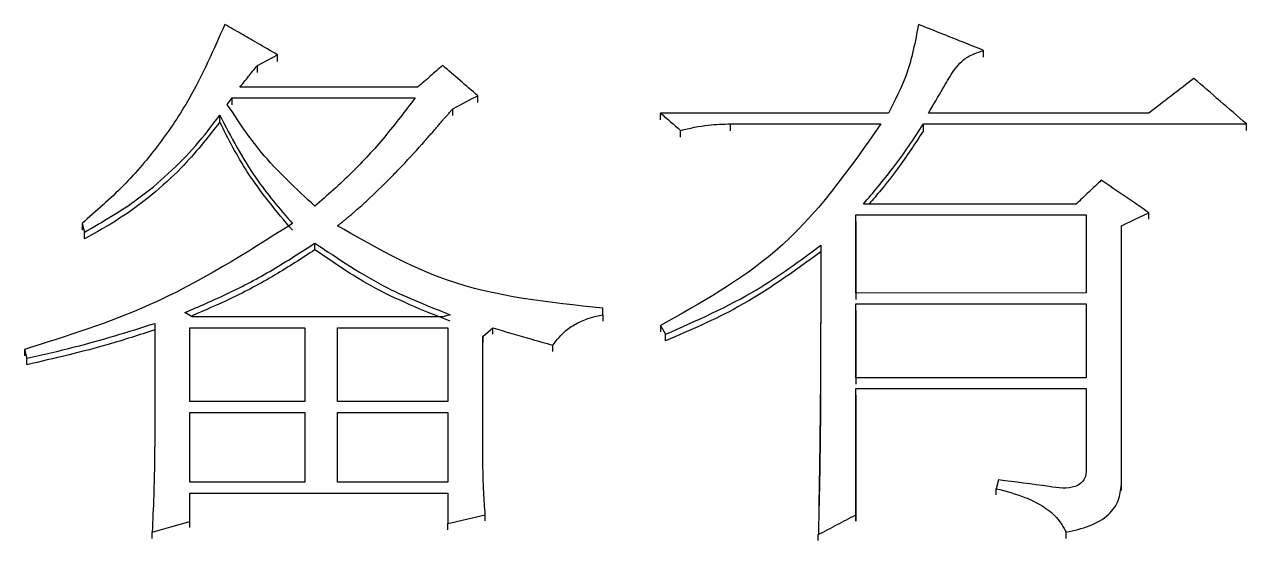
# Model space of a CAD drawing. Header units: millimetres. Extents: x 2687 to 4367, y 1046 to 2234.
# Drawn here: x 3074.71 to 3079.99, y 1996.53 to 1998.76 of the extents above; entities that cross this region are included whole.
import ezdxf

# ---------------------------------------------------------------- set-up
doc = ezdxf.new("R2010")
doc.units = ezdxf.units.MM

msp = doc.modelspace()

# ---------------------------------------------------------------- linework, layer by layer
at = {"color": 7, "linetype": 'Continuous', "lineweight": 25}
for p, q in [((3075.807, 1998.6021), (3075.807, 1998.6318)), ((3078.8576, 1998.6207), (3078.8576, 1998.6504)), ((3075.7205, 1998.5554), (3075.7205, 1998.585)), ((3076.4128, 1998.4916), (3075.6448, 1998.4916)), ((3075.5907, 1998.4168), (3075.6123, 1998.4448)), ((3075.6123, 1998.4448), (3076.402, 1998.4449)), ((3075.6123, 1998.4155), (3075.6123, 1998.4448)), ((3076.6724, 1998.4248), (3076.6724, 1998.4542)), ((3075.5582, 1998.3408), (3075.5582, 1998.3701)), ((3076.5642, 1998.3688), (3076.5642, 1998.3981)), ((3078.4464, 1998.3794), (3077.4621, 1998.3794)), ((3077.4621, 1998.3501), (3077.4621, 1998.3794)), ((3079.5714, 1998.3794), (3078.6195, 1998.3794)), ((3077.5486, 1998.2754), (3077.5486, 1998.3046)), ((3077.7649, 1998.3326), (3078.4139, 1998.3327)), ((3077.7649, 1998.3034), (3077.7649, 1998.3326)), ((3078.5979, 1998.3327), (3079.9933, 1998.3327)), ((3078.5979, 1998.3034), (3078.5979, 1998.3327)), ((3079.9933, 1998.3035), (3079.9933, 1998.3327)), ((3078.3058, 1997.9395), (3079.301, 1997.9395)), ((3078.3058, 1997.6019), (3078.3058, 1997.9395)), ((3078.3058, 1997.9109), (3078.3058, 1997.9395)), ((3079.2577, 1997.9863), (3078.3383, 1997.9863)), ((3079.301, 1997.9395), (3079.301, 1997.602)), ((3079.5714, 1997.9203), (3079.5714, 1997.9489)), ((3074.9633, 1997.902), (3074.9741, 1997.8645)), ((3074.9633, 1997.902), (3074.9633, 1997.8735)), ((3078.3058, 1997.9104), (3078.3058, 1997.5733)), ((3079.4525, 1996.775), (3079.4525, 1997.8926)), ((3079.4525, 1997.8641), (3079.4525, 1997.8926)), ((3074.9741, 1997.8361), (3074.9741, 1997.8645)), ((3079.301, 1997.602), (3078.3058, 1997.6019)), ((3075.4392, 1997.4987), (3075.4068, 1997.5175)), ((3077.2133, 1997.5081), (3077.2133, 1997.5363)), ((3077.2133, 1997.5084), (3077.2133, 1997.5363)), ((3078.3058, 1997.555), (3079.301, 1997.555)), ((3078.3058, 1997.2358), (3078.3058, 1997.555)), ((3078.3058, 1997.5271), (3078.3058, 1997.555)), ((3078.3058, 1997.5265), (3078.3058, 1997.2077)), ((3079.301, 1997.555), (3079.301, 1997.2358)), ((3075.277, 1997.4705), (3075.277, 1996.9443)), ((3076.521, 1997.4987), (3075.4392, 1997.4987)), ((3077.2133, 1997.5081), (3077.2133, 1997.4802)), ((3077.462, 1997.4612), (3077.4837, 1997.4237)), ((3077.462, 1997.4612), (3077.462, 1997.4334)), ((3075.4284, 1997.4518), (3075.926, 1997.4518)), ((3075.4284, 1997.1324), (3075.4284, 1997.4518)), ((3075.4284, 1997.424), (3075.4284, 1997.4518)), ((3075.926, 1997.4518), (3075.926, 1997.1324)), ((3076.0666, 1997.4518), (3076.5426, 1997.4518)), ((3076.0666, 1997.1324), (3076.0666, 1997.4518)), ((3076.0666, 1997.424), (3076.0666, 1997.4518)), ((3076.5426, 1997.4518), (3076.5426, 1997.1324)), ((3076.694, 1997.4142), (3076.7373, 1997.4518)), ((3076.6941, 1996.9255), (3076.694, 1997.4142)), ((3076.694, 1997.4142), (3076.694, 1997.3865)), ((3076.7373, 1997.424), (3076.7373, 1997.4518)), ((3077.4837, 1997.3959), (3077.4837, 1997.4237)), ((3074.7145, 1997.3579), (3074.7253, 1997.3203)), ((3076.9969, 1997.349), (3076.9969, 1997.3767)), ((3074.7253, 1997.2927), (3074.7253, 1997.3203)), ((3079.301, 1997.2358), (3078.3058, 1997.2358)), ((3078.3058, 1997.1888), (3079.301, 1997.1888)), ((3078.3058, 1996.6432), (3078.3058, 1997.1888)), ((3078.3058, 1997.1614), (3078.3058, 1997.1888)), ((3078.3058, 1997.1607), (3078.3058, 1996.6158)), ((3079.301, 1997.1888), (3079.301, 1996.8409)), ((3075.926, 1997.1324), (3075.4284, 1997.1324)), ((3076.5426, 1997.1324), (3076.0666, 1997.1324)), ((3075.4284, 1997.0854), (3075.926, 1997.0854)), ((3075.4284, 1996.7844), (3075.4284, 1997.0854)), ((3075.4284, 1997.0582), (3075.4284, 1997.0854)), ((3075.926, 1997.0854), (3075.926, 1996.7844)), ((3076.0666, 1997.0854), (3076.5426, 1997.0854)), ((3076.0667, 1996.7844), (3076.0666, 1997.0854)), ((3076.0667, 1997.0582), (3076.0666, 1997.0854)), ((3076.5426, 1997.0854), (3076.5426, 1996.7844)), ((3075.926, 1996.7844), (3075.4284, 1996.7844)), ((3076.5426, 1996.7844), (3076.0667, 1996.7844)), ((3078.9224, 1996.7938), (3078.9116, 1996.7561)), ((3079.4525, 1996.7483), (3079.4525, 1996.775)), ((3075.4284, 1996.7373), (3076.5426, 1996.7373)), ((3075.4284, 1996.6149), (3075.4284, 1996.7373)), ((3075.4284, 1996.7106), (3075.4284, 1996.7373)), ((3076.5426, 1996.7373), (3076.5426, 1996.6055)), ((3078.9116, 1996.7295), (3078.9116, 1996.7561)), ((3075.4284, 1996.5884), (3075.4284, 1996.6149)), ((3076.7049, 1996.6166), (3076.7049, 1996.6431)), ((3078.3058, 1996.6166), (3078.3058, 1996.6432)), ((3075.2662, 1996.5414), (3075.2662, 1996.5678)), ((3076.5426, 1996.579), (3076.5426, 1996.6055)), ((3079.2145, 1996.5414), (3079.2145, 1996.5678)), ((3078.1436, 1996.532), (3078.1436, 1996.5584))]:
    msp.add_line(p, q, dxfattribs=at)
at = {"color": 7, "linetype": 'Continuous', "lineweight": 25, "flags": 128}
for points in [[(3075.7205, 1998.585), (3075.7637, 1998.6084), (3075.807, 1998.6318)], [(3076.5642, 1998.3981), (3076.6082, 1998.4209), (3076.6403, 1998.4376), (3076.6724, 1998.4542)], [(3079.4525, 1997.8926), (3079.5119, 1997.9207), (3079.5714, 1997.9489)], [(3075.9693, 1997.7893), (3075.9693, 1997.7962), (3075.9693, 1997.8037), (3075.9693, 1997.8177)], [(3076.5535, 1997.5081), (3076.5372, 1997.5034), (3076.521, 1997.4987)], [(3074.7145, 1997.3579), (3074.7145, 1997.3464), (3074.7145, 1997.338), (3074.7145, 1997.3302)], [(3075.2662, 1996.5678), (3075.3473, 1996.5913), (3075.4284, 1996.6149)], [(3076.5426, 1996.6055), (3076.6237, 1996.6243), (3076.7049, 1996.6431)]]:
    msp.add_lwpolyline(points, dxfattribs=at)
at = {"color": 7, "linetype": 'Continuous', "lineweight": 25}
for points, knots in [([(3075.5798, 1998.7625), (3075.5322, 1998.6539), (3075.4533, 1998.4743), (3075.3001, 1998.2434), (3075.1453, 1998.0613), (3075.0242, 1997.9553), (3074.9633, 1997.902)], [0, 0, 0, 0, 0.33491, 0.554084, 0.775731, 1, 1, 1, 1]), ([(3075.807, 1998.6318), (3075.7782, 1998.6484), (3075.7259, 1998.6785), (3075.6502, 1998.722), (3075.6033, 1998.749), (3075.5798, 1998.7625)], [0, 0, 0, 0, 0.380657, 0.690329, 1, 1, 1, 1]), ([(3078.5762, 1998.7625), (3078.5622, 1998.6882), (3078.5371, 1998.5548), (3078.4742, 1998.4333), (3078.4464, 1998.3794)], [0, 0, 0, 0, 0.556867, 1, 1, 1, 1]), ([(3078.8575, 1998.6505), (3078.8265, 1998.6628), (3078.764, 1998.6877), (3078.6703, 1998.7251), (3078.6075, 1998.7501), (3078.5762, 1998.7626)], [0, 0, 0, 0, 0.331265, 0.665632, 1, 1, 1, 1]), ([(3078.6195, 1998.3794), (3078.6405, 1998.415), (3078.6751, 1998.4736), (3078.7217, 1998.5555), (3078.7745, 1998.6225), (3078.8295, 1998.641), (3078.8575, 1998.6504)], [0, 0, 0, 0, 0.334928, 0.552034, 0.77193, 1, 1, 1, 1]), ([(3075.6448, 1998.4916), (3075.6574, 1998.5072), (3075.6826, 1998.5383), (3075.7079, 1998.5695), (3075.7205, 1998.585)], [0, 0, 0, 0, 0.499997, 1, 1, 1, 1]), ([(3076.521, 1998.5851), (3076.5029, 1998.5695), (3076.4669, 1998.5383), (3076.4308, 1998.5072), (3076.4128, 1998.4916)], [0, 0, 0, 0, 0.500001, 1, 1, 1, 1]), ([(3076.6724, 1998.4542), (3076.6472, 1998.476), (3076.5967, 1998.5196), (3076.5462, 1998.5633), (3076.521, 1998.5851)], [0, 0, 0, 0, 0.5, 1, 1, 1, 1]), ([(3079.7661, 1998.529), (3079.7337, 1998.5041), (3079.6688, 1998.4542), (3079.6039, 1998.4044), (3079.5714, 1998.3794)], [0, 0, 0, 0, 0.500001, 1, 1, 1, 1]), ([(3079.9933, 1998.3327), (3079.9555, 1998.3654), (3079.8797, 1998.4309), (3079.804, 1998.4963), (3079.7661, 1998.529)], [0, 0, 0, 0, 0.5, 1, 1, 1, 1]), ([(3075.9693, 1997.977), (3075.888, 1998.0518), (3075.7438, 1998.1847), (3075.6372, 1998.3463), (3075.5907, 1998.4168)], [0, 0, 0, 0, 0.56355, 1, 1, 1, 1]), ([(3076.402, 1998.4449), (3076.359, 1998.3884), (3076.2735, 1998.276), (3076.13, 1998.1182), (3076.023, 1998.0241), (3075.9693, 1997.977)], [0, 0, 0, 0, 0.334945, 0.666198, 1, 1, 1, 1]), ([(3074.9741, 1997.8645), (3075.0525, 1997.9099), (3075.1811, 1997.9843), (3075.3373, 1998.116), (3075.4571, 1998.2366), (3075.5246, 1998.3257), (3075.5582, 1998.3701)], [0, 0, 0, 0, 0.345122, 0.565624, 0.783909, 1, 1, 1, 1]), ([(3075.5582, 1998.3701), (3075.6066, 1998.2771), (3075.6934, 1998.1102), (3075.8171, 1997.966), (3075.8719, 1997.9021)], [0, 0, 0, 0, 0.556747, 1, 1, 1, 1]), ([(3076.0667, 1997.8926), (3076.069, 1997.8945), (3076.0726, 1997.8974), (3076.0773, 1997.9012), (3076.082, 1997.905), (3076.0868, 1997.9088), (3076.0915, 1997.9127), (3076.095, 1997.9155), (3076.0997, 1997.9194), (3076.1044, 1997.9232), (3076.1091, 1997.9271), (3076.1126, 1997.9299), (3076.1162, 1997.9328), (3076.1208, 1997.9367), (3076.1267, 1997.9416), (3076.1325, 1997.9464), (3076.1406, 1997.9533), (3076.1647, 1997.9741), (3076.223, 1998.0271), (3076.2832, 1998.0867), (3076.3589, 1998.1648), (3076.4017, 1998.2115), (3076.4377, 1998.252), (3076.4457, 1998.2611), (3076.4536, 1998.2701), (3076.4616, 1998.2792), (3076.4675, 1998.286), (3076.4735, 1998.2928), (3076.4814, 1998.3019), (3076.4893, 1998.3109), (3076.4972, 1998.3201), (3076.5031, 1998.3269), (3076.508, 1998.3326), (3076.5119, 1998.3371), (3076.5158, 1998.3417), (3076.5198, 1998.3463), (3076.5237, 1998.3508), (3076.5266, 1998.3543), (3076.5306, 1998.3588), (3076.5345, 1998.3634), (3076.5384, 1998.368), (3076.5413, 1998.3714), (3076.5443, 1998.3748), (3076.5482, 1998.3794), (3076.5521, 1998.384), (3076.556, 1998.3885), (3076.5597, 1998.3929), (3076.5625, 1998.3961), (3076.5642, 1998.3981)], [0, 0, 0, 0, 0.012754, 0.019131, 0.025508, 0.038262, 0.044639, 0.051016, 0.057393, 0.070147, 0.076524, 0.082901, 0.089278, 0.095655, 0.108409, 0.121164, 0.127541, 0.153049, 0.255102, 0.459223, 0.51024, 0.714344, 0.727098, 0.739852, 0.76536, 0.778114, 0.790868, 0.803622, 0.816376, 0.841885, 0.854639, 0.867393, 0.880147, 0.886524, 0.892901, 0.905655, 0.912032, 0.918409, 0.924786, 0.93754, 0.943917, 0.950294, 0.956671, 0.963048, 0.975802, 0.982179, 0.988556, 1, 1, 1, 1]), ([(3077.4621, 1998.3794), (3077.4765, 1998.3669), (3077.5053, 1998.342), (3077.5342, 1998.3171), (3077.5486, 1998.3046)], [0, 0, 0, 0, 0.5, 1, 1, 1, 1]), ([(3075.5582, 1998.3405), (3075.5049, 1998.2726), (3075.4167, 1998.1602), (3075.2668, 1998.0251), (3075.1274, 1997.9214), (3075.0253, 1997.8643), (3074.9741, 1997.8356)], [0, 0, 0, 0, 0.334608, 0.554057, 0.775918, 1, 1, 1, 1]), ([(3075.8719, 1997.8731), (3075.8031, 1997.9549), (3075.6809, 1998.1002), (3075.5955, 1998.2674), (3075.5582, 1998.3405)], [0, 0, 0, 0, 0.563004, 1, 1, 1, 1]), ([(3078.4139, 1998.3327), (3078.2754, 1998.1348), (3078.0243, 1997.7762), (3077.636, 1997.5587), (3077.462, 1997.4612)], [0, 0, 0, 0, 0.551948, 1, 1, 1, 1]), ([(3077.5486, 1998.3046), (3077.5884, 1998.3139), (3077.6595, 1998.3305), (3077.7327, 1998.332), (3077.7649, 1998.3326)], [0, 0, 0, 0, 0.558835, 1, 1, 1, 1]), ([(3078.3383, 1997.9863), (3078.3814, 1998.0372), (3078.4499, 1998.1178), (3078.5341, 1998.2351), (3078.5766, 1998.3001), (3078.5979, 1998.3327)], [0, 0, 0, 0, 0.460317, 0.729933, 1, 1, 1, 1]), ([(3078.5979, 1998.3031), (3078.5613, 1998.2478), (3078.5034, 1998.1601), (3078.4224, 1998.0561), (3078.38, 1998.0064), (3078.3628, 1997.9863)], [0, 0, 0, 0, 0.504974, 0.800306, 1, 1, 1, 1]), ([(3079.3659, 1998.0893), (3079.3479, 1998.0722), (3079.3118, 1998.0378), (3079.2758, 1998.0035), (3079.2577, 1997.9863)], [0, 0, 0, 0, 0.500002, 1, 1, 1, 1]), ([(3079.5714, 1997.9489), (3079.5372, 1997.9723), (3079.4687, 1998.0191), (3079.4002, 1998.0659), (3079.3659, 1998.0893)], [0, 0, 0, 0, 0.499999, 1, 1, 1, 1]), ([(3075.8719, 1997.9021), (3075.671, 1997.7744), (3075.3094, 1997.5446), (3074.8975, 1997.4153), (3074.7145, 1997.3579)], [0, 0, 0, 0, 0.555577, 1, 1, 1, 1]), ([(3077.2133, 1997.5363), (3076.9818, 1997.5602), (3076.572, 1997.6026), (3076.2199, 1997.8047), (3076.0667, 1997.8926)], [0, 0, 0, 0, 0.56492, 1, 1, 1, 1]), ([(3075.4068, 1997.5175), (3075.4697, 1997.5443), (3075.5992, 1997.5995), (3075.7875, 1997.6998), (3075.9086, 1997.7783), (3075.9693, 1997.8176)], [0, 0, 0, 0, 0.320214, 0.659112, 1, 1, 1, 1]), ([(3075.9693, 1997.7888), (3075.9124, 1997.7516), (3075.7953, 1997.6751), (3075.6176, 1997.5805), (3075.4954, 1997.5277), (3075.4396, 1997.5037)], [0, 0, 0, 0, 0.339407, 0.698467, 1, 1, 1, 1]), ([(3075.9693, 1997.8177), (3076.0712, 1997.7489), (3076.2543, 1997.6252), (3076.4616, 1997.5441), (3076.5535, 1997.5082)], [0, 0, 0, 0, 0.556532, 1, 1, 1, 1]), ([(3076.5535, 1997.4797), (3076.437, 1997.5262), (3076.2302, 1997.6088), (3076.0486, 1997.7341), (3075.9693, 1997.7888)], [0, 0, 0, 0, 0.563368, 1, 1, 1, 1]), ([(3077.4837, 1997.4237), (3077.6181, 1997.4827), (3077.8567, 1997.5874), (3078.0639, 1997.7412), (3078.1543, 1997.8083)], [0, 0, 0, 0, 0.563405, 1, 1, 1, 1]), ([(3078.1543, 1997.7794), (3078.038, 1997.695), (3077.829, 1997.5433), (3077.5898, 1997.4408), (3077.4837, 1997.3953)], [0, 0, 0, 0, 0.556386, 1, 1, 1, 1]), ([(3078.1544, 1997.8083), (3078.1543, 1997.7776), (3078.1543, 1997.7392), (3078.1542, 1997.697), (3078.1541, 1997.6778), (3078.1541, 1997.6586), (3078.1541, 1997.6394), (3078.154, 1997.6202), (3078.154, 1997.601), (3078.154, 1997.5818), (3078.1539, 1997.5626), (3078.1539, 1997.5357), (3078.1538, 1997.505), (3078.1537, 1997.4666), (3078.1536, 1997.4282), (3078.1536, 1997.3897), (3078.1535, 1997.3513), (3078.1534, 1997.3129), (3078.1533, 1997.2744), (3078.1531, 1997.236), (3078.153, 1997.1975), (3078.1529, 1997.159), (3078.1528, 1997.1206), (3078.1525, 1997.0359), (3078.1516, 1996.9435), (3078.1501, 1996.8511), (3078.1493, 1996.8049), (3078.1485, 1996.7664), (3078.1478, 1996.7356), (3078.1473, 1996.7124), (3078.1467, 1996.6893), (3078.1462, 1996.6662), (3078.1456, 1996.6431), (3078.1452, 1996.6238), (3078.1447, 1996.6039), (3078.1442, 1996.5834), (3078.1438, 1996.5667), (3078.1436, 1996.5584)], [0, 0, 0, 0, 0.073851, 0.092313, 0.101545, 0.120007, 0.13847, 0.147702, 0.166164, 0.184627, 0.193858, 0.212321, 0.249246, 0.267709, 0.304634, 0.34156, 0.360022, 0.396948, 0.433873, 0.452336, 0.489261, 0.526187, 0.544649, 0.581575, 0.729279, 0.766204, 0.803129, 0.840055, 0.858517, 0.87698, 0.895443, 0.913906, 0.932368, 0.950831, 0.960062, 0.980031, 1, 1, 1, 1]), ([(3074.7253, 1997.3203), (3074.794, 1997.3358), (3074.9214, 1997.3645), (3075.1051, 1997.4158), (3075.2197, 1997.4523), (3075.277, 1997.4705)], [0, 0, 0, 0, 0.368755, 0.684174, 1, 1, 1, 1]), ([(3076.9969, 1997.3767), (3077.0144, 1997.3992), (3077.0435, 1997.4368), (3077.101, 1997.4729), (3077.1553, 1997.4953), (3077.1939, 1997.5038), (3077.2133, 1997.5081)], [0, 0, 0, 0, 0.330275, 0.550122, 0.773937, 1, 1, 1, 1]), ([(3078.1538, 1997.4879), (3078.1532, 1997.3384), (3078.1523, 1997.105), (3078.1486, 1996.8421), (3078.1462, 1996.7132), (3078.1458, 1996.6768), (3078.1458, 1996.6758), (3078.1458, 1996.6755), (3078.1458, 1996.6754), (3078.1458, 1996.6754), (3078.1458, 1996.6754)], [0, 0, 0, 0, 0.538947, 0.84135, 0.9945, 0.997599, 0.998704, 0.99955, 0.999901, 1, 1, 1, 1]), ([(3075.277, 1997.4421), (3075.2101, 1997.4205), (3075.0861, 1997.3803), (3074.9013, 1997.3327), (3074.784, 1997.3056), (3074.7253, 1997.2921)], [0, 0, 0, 0, 0.3688155, 0.6842587, 1, 1, 1, 1]), ([(3076.7373, 1997.4518), (3076.7918, 1997.4352), (3076.878, 1997.4091), (3076.965, 1997.3854), (3076.9969, 1997.3767)], [0, 0, 0, 0, 0.632425, 1, 1, 1, 1]), ([(3075.277, 1996.9443), (3075.2767, 1996.908), (3075.276, 1996.8354), (3075.2725, 1996.7099), (3075.2685, 1996.6207), (3075.2662, 1996.5678)], [0, 0, 0, 0, 0.289216, 0.578434, 1, 1, 1, 1]), ([(3076.7049, 1996.6431), (3076.7024, 1996.6761), (3076.6977, 1996.7395), (3076.6951, 1996.8337), (3076.6944, 1996.8949), (3076.6941, 1996.9255)], [0, 0, 0, 0, 0.350188, 0.675022, 1, 1, 1, 1]), ([(3079.3011, 1996.8409), (3079.3003, 1996.8266), (3079.2991, 1996.8036), (3079.2784, 1996.7779), (3079.2282, 1996.7516), (3079.1021, 1996.7721), (3078.9938, 1996.7852), (3078.9224, 1996.7938)], [0, 0, 0, 0, 0.100649, 0.162017, 0.226226, 0.489486, 1, 1, 1, 1]), ([(3079.2145, 1996.5678), (3079.2825, 1996.5842), (3079.376, 1996.6067), (3079.4448, 1996.7037), (3079.4499, 1996.7514), (3079.4525, 1996.775)], [0, 0, 0, 0, 0.57516, 0.790026, 1, 1, 1, 1]), ([(3078.9116, 1996.7561), (3078.9537, 1996.7453), (3079.0227, 1996.7274), (3079.1105, 1996.6845), (3079.1765, 1996.6361), (3079.202, 1996.5903), (3079.2145, 1996.5678)], [0, 0, 0, 0, 0.348454, 0.571203, 0.789125, 1, 1, 1, 1])]:
    msp.add_open_spline(points, degree=3, knots=knots, dxfattribs=at)
msp.add_open_spline([(3078.1436, 1996.5584), (3078.1706, 1996.5725), (3078.2247, 1996.6008), (3078.2788, 1996.629), (3078.3058, 1996.6432)], degree=3, dxfattribs=at)

doc.saveas('drawing.dxf')
